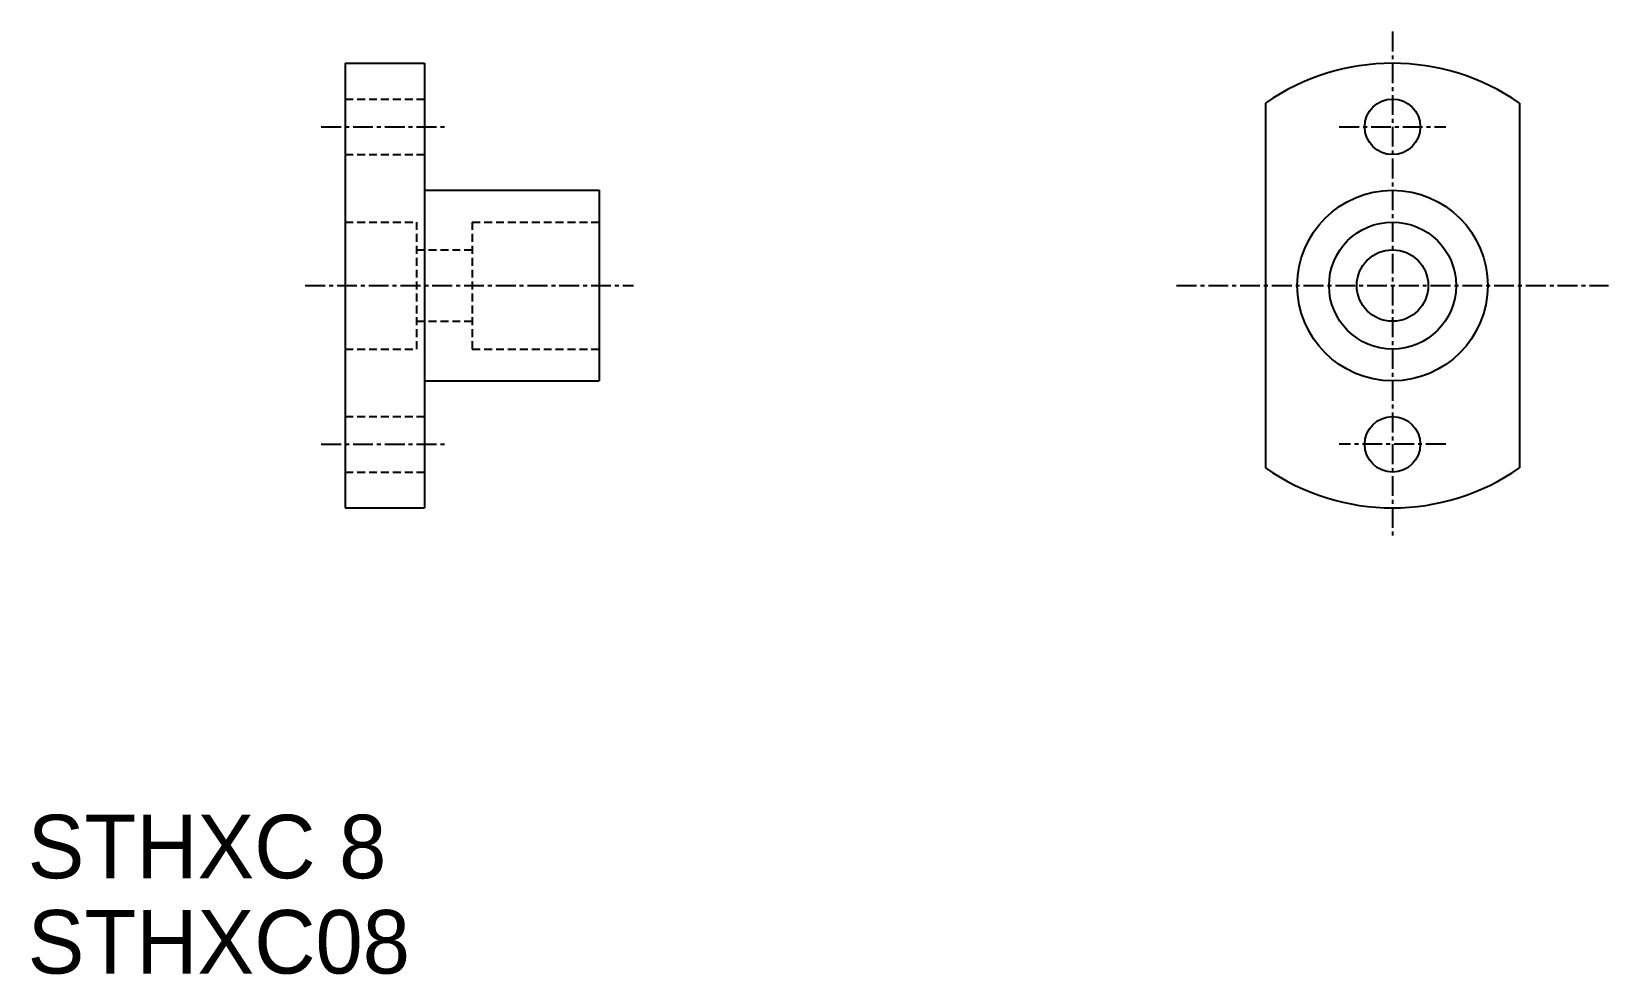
# Model space of a CAD drawing. Extents: x 10.2 to 109.6, y 6.6 to 66.
import ezdxf

# ---------------------------------------------------------------- set-up
doc = ezdxf.new("R2010")
doc.units = 0
doc.linetypes.add('CENTER', pattern=[2, 1.25, -0.25, 0.25, -0.25])
doc.linetypes.add('DASHED', pattern=[0.75, 0.5, -0.25])
doc.layers.get('0').update_dxf_attribs({"linetype": 'CONTINUOUS'})
doc.layers.add('CENTER', color=1, linetype='CENTER')

msp = doc.modelspace()

# ---------------------------------------------------------------- linework, layer by layer
at = {"color": 7, "linetype": 'CONTINUOUS'}
for p, q in [((30, 64), (30, 36)), ((30, 64), (35, 64)), ((35, 64), (35, 36)), ((87.965, 61.489), (87.965, 38.511)), ((103.965, 61.489), (103.965, 38.511)), ((30, 57), (30, 57)), ((35, 56), (46, 56)), ((46, 56), (46, 44)), ((30, 50), (30, 50)), ((35, 44), (46, 44)), ((30, 36), (35, 36))]:
    msp.add_line(p, q, dxfattribs=at)
at = {"color": 3, "linetype": 'DASHED'}
for p, q in [((30, 61.75), (35, 61.75)), ((30, 58.25), (35, 58.25)), ((30, 54), (34.5, 54)), ((34.5, 54), (34.5, 46)), ((38, 54), (38, 46)), ((38, 54), (46, 54)), ((34.5, 52.25), (38, 52.25)), ((34.5, 47.75), (38, 47.75)), ((30, 46), (34.5, 46)), ((38, 46), (46, 46)), ((30, 41.75), (35, 41.75)), ((30, 38.25), (35, 38.25))]:
    msp.add_line(p, q, dxfattribs=at)
at = {"color": 7, "linetype": 'CONTINUOUS'}
for centre, radius in [((95.965, 60), 1.75), ((95.965, 50), 6), ((95.965, 50), 4), ((95.965, 50), 2.25), ((95.965, 40), 1.75)]:
    msp.add_circle(centre, radius, dxfattribs=at)
for start, end in [(55.1501, 124.8499), (235.1501, 304.8499)]:
    msp.add_arc((95.965, 50), 14, start, end, dxfattribs=at)
at = {"layer": 'CENTER', "color": 1, "linetype": 'CENTER'}
for p, q in [((95.965, 66), (95.965, 34)), ((28.495, 60), (36.43, 60)), ((92.61, 60), (99.321, 60)), ((27.486, 50), (48.166, 50)), ((82.365, 50), (109.565, 50)), ((28.495, 40), (36.43, 40)), ((99.321, 40), (92.61, 40))]:
    msp.add_line(p, q, dxfattribs=at)

# ---------------------------------------------------------------- texts
at = {"color": 7, "linetype": 'CONTINUOUS'}
for s, p in [('STHXC 8', (10, 12.666)), ('STHXC08', (10, 6.666))]:
    msp.add_text(s, height=4, dxfattribs=at).set_placement(p)

doc.saveas('drawing.dxf')
